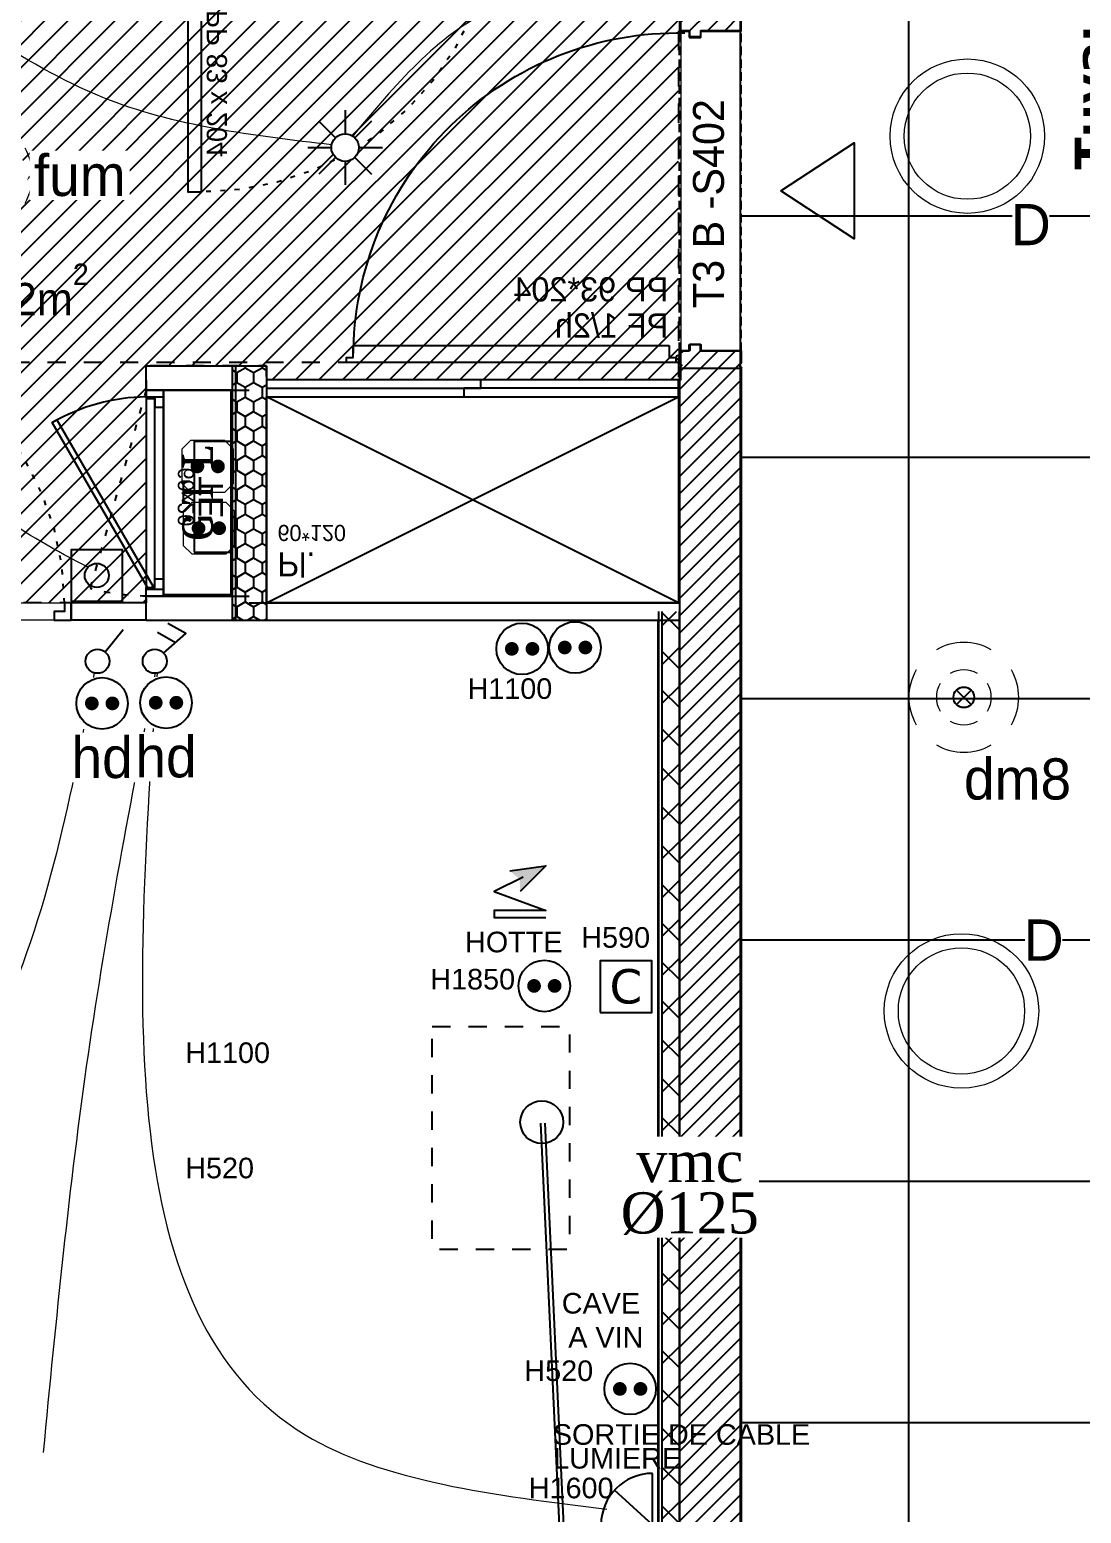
# Model space of a CAD drawing. Header units: centimetres. Extents: x -58072 to 12532, y -30603 to 6224.
# Drawn here: x 8853.5 to 9159.9, y 2579.3 to 3011.4 of the extents above; entities that cross this region are included whole.
import ezdxf
from ezdxf.enums import TextEntityAlignment as Align

# ---------------------------------------------------------------- set-up
doc = ezdxf.new("R2010")
doc.units = ezdxf.units.CM
for name, pattern in [('ISO-03', [1.5, 0.6, -0.9]), ('prlm_gaz', [36, 24, -3, 0, -3, 0, -3, 0, -3]), ('Style de ligne -13', [0.147638, 0.098425, -0.049213]), ('Style de ligne -18', [0.164042, 0.054681, -0.109361]), ('Style de ligne -5', [0.20828, 0.069425, -0.138855]), ('VW-01', [0.41656, 0.20828, -0.20828])]:
    doc.linetypes.add(name, pattern=pattern)
for name, color, linetype in [('B Aménagement intérieur', 252, 'Continuous'), ('B Faux plafonds', 252, 'Continuous'), ('B Faux plafonds_Hatch', 9, 'Continuous'), ('B GÈnÈral_Hatch', 252, 'Continuous'), ('B Général', 252, 'Continuous'), ('C ANNOTATIONS-prestations', 252, 'Continuous'), ('C ANNOTATIONS-prestations_Hatch', 252, 'Continuous'), ('C ANNOTATIONS-texte', 252, 'Continuous'), ('C ANNOTATIONS-textes-numérotation gaine', 252, 'ISO-03'), ('D SURFACES-shab', 252, 'Continuous'), ('F REMPLISSAGE-TE', 252, 'Continuous'), ('F REMPLISSAGE-TE_Hatch', 252, 'Continuous'), ('prlm-MOD-EL', 190, 'Continuous'), ('prlm-VMC', 93, 'Continuous')]:
    doc.layers.add(name, color=color, linetype=linetype)
for name, color, linetype, lineweight in [('prlm-ELEC-CFO', 1, 'Continuous', 25), ('prlm-ELEC-SSI', 6, 'Continuous', 25), ('prlm-GAZ', 2, 'Continuous', 25)]:
    doc.layers.add(name, color=color, linetype=linetype, lineweight=lineweight)
doc.styles.add('Arial', font='arial.ttf', dxfattribs={"height": 12})
doc.styles.add('Eurostile', font='Eurosti.TTF')
doc.styles.add('Eurostile (bold)', font='Eurostib.TTF')
doc.styles.add('prlm-elec-cfo', font='comic.ttf', dxfattribs={"height": 12})
doc.styles.add('prlm-elec-ssi', font='comic.ttf', dxfattribs={"height": 12})
doc.styles.add('prlm-mod', font='cambriaz.ttf', dxfattribs={"height": 18})
doc.styles.add('prlm-vmc', font='pala.ttf', dxfattribs={"height": 14})
doc.styles.get("Standard").update_dxf_attribs({"font": 'isocp.shx', "height": 12})
pattern_1 = [(45, (0, 0), (2.4253472, -2.6458333), [])]
pattern_2 = [(-90, (-81.019, 107.5736), (2.4602994, -4.2613636), [2.840909, -5.6818181]), (30, (-81.019, 107.5736), (2.4602994, 4.2613636), [2.840909, -5.6818181]), (-30, (-76.0983, 104.7327), (4.9205988, -9e-09), [2.840909, -5.6818181])]

# ---------------------------------------------------------------- blocks, each defined once
blk = doc.blocks.new('B 60.PP 93_204 PF1_2h mur20')
at = {"layer": 'B GÈnÈral_Hatch', "linetype": 'Continuous'}
h = blk.add_hatch(dxfattribs=at)
h.set_pattern_fill('50_BETON', color=256, style=0, pattern_type=2)
h.set_pattern_definition(pattern_1)
edge = h.paths.add_edge_path()
edge.add_line((-51.6, -8.95), (-50.94, -8.37))
edge.add_line((-50.94, -8.37), (-50.93, -8.36))
edge.add_arc((-50.79, -8.52), 0.2, 48.9909, 131.0091, ccw=False)
edge.add_line((-50.66, -8.36), (-50.65, -8.37))
edge.add_line((-50.65, -8.37), (-50.1, -8.86))
edge.add_line((-50.1, -8.86), (-50.1, -8.86))
edge.add_arc((-50.06, -8.82), 0.05, 228.9909, 270)
edge.add_line((-50.06, -8.87), (-50.06, -8.87))
edge.add_line((-50.06, -8.87), (-46.7, -8.87))
edge.add_line((-46.7, -8.87), (-46.69, -8.87))
edge.add_arc((-46.69, -8.83), 0.0435, 270, 360)
edge.add_line((-46.65, -8.83), (-46.65, 2.7))
edge.add_arc((-46.48, 2.7), 0.174, 90, 180, ccw=False)
edge.add_line((-46.48, 2.87), (-46.45, 2.87))
edge.add_line((-46.45, 2.87), (-44.9, 2.87))
edge.add_line((-44.9, 2.87), (-44.89, 2.87))
edge.add_arc((-44.89, 2.91), 0.0435, 270, 360)
edge.add_line((-44.85, 2.91), (-44.85, 5.96))
edge.add_arc((-44.89, 5.96), 0.0435, 0, 90)
edge.add_line((-44.89, 6), (-44.9, 6))
edge.add_line((-44.9, 6), (-46.45, 6))
edge.add_line((-46.45, 6), (-46.48, 6))
edge.add_arc((-46.48, 6.17), 0.174, 180, 270, ccw=False)
edge.add_line((-46.65, 6.17), (-46.65, 8.83))
edge.add_arc((-46.69, 8.83), 0.0435, 0, 90)
edge.add_line((-46.69, 8.87), (-46.7, 8.87))
edge.add_line((-46.7, 8.87), (-50.06, 8.87))
edge.add_line((-50.06, 8.87), (-50.06, 8.87))
edge.add_arc((-50.06, 8.82), 0.05, 90, 131.0091)
edge.add_line((-50.1, 8.86), (-50.1, 8.86))
edge.add_line((-50.1, 8.86), (-50.65, 8.37))
edge.add_line((-50.65, 8.37), (-50.66, 8.37))
edge.add_arc((-50.79, 8.52), 0.2, 233.0967, 311.0091, ccw=False)
edge.add_line((-50.91, 8.36), (-50.92, 8.36))
edge.add_line((-50.92, 8.36), (-51.44, 8.81))
edge.add_line((-51.44, 8.81), (-51.44, 8.81))
edge.add_line((-51.44, 8.81), (-51.6, 8.95))
edge.add_line((-51.6, 8.95), (-51.6, -8.95))
h = blk.add_hatch(dxfattribs=at)
h.set_pattern_fill('50_BETON', color=256, style=0, pattern_type=2)
h.set_pattern_definition(pattern_1)
edge = h.paths.add_edge_path()
edge.add_line((51.6, -8.95), (50.94, -8.37))
edge.add_line((50.94, -8.37), (50.93, -8.36))
edge.add_arc((50.79, -8.52), 0.2, 48.9909, 131.0091)
edge.add_line((50.66, -8.36), (50.65, -8.37))
edge.add_line((50.65, -8.37), (50.1, -8.86))
edge.add_line((50.1, -8.86), (50.1, -8.86))
edge.add_arc((50.06, -8.82), 0.05, 270, 311.0091, ccw=False)
edge.add_line((50.06, -8.87), (50.06, -8.87))
edge.add_line((50.06, -8.87), (46.7, -8.87))
edge.add_line((46.7, -8.87), (46.69, -8.87))
edge.add_arc((46.69, -8.83), 0.0435, 180, 270, ccw=False)
edge.add_line((46.65, -8.83), (46.65, 2.7))
edge.add_arc((46.48, 2.7), 0.174, 0, 90)
edge.add_line((46.48, 2.87), (46.45, 2.87))
edge.add_line((46.45, 2.87), (44.9, 2.87))
edge.add_line((44.9, 2.87), (44.89, 2.87))
edge.add_arc((44.89, 2.91), 0.0435, 180, 270, ccw=False)
edge.add_line((44.85, 2.91), (44.85, 5.96))
edge.add_arc((44.89, 5.96), 0.0435, 90, 180, ccw=False)
edge.add_line((44.89, 6), (44.9, 6))
edge.add_line((44.9, 6), (46.45, 6))
edge.add_line((46.45, 6), (46.48, 6))
edge.add_arc((46.48, 6.17), 0.174, 270, 360)
edge.add_line((46.65, 6.17), (46.65, 8.83))
edge.add_arc((46.69, 8.83), 0.0435, 90, 180, ccw=False)
edge.add_line((46.69, 8.87), (46.7, 8.87))
edge.add_line((46.7, 8.87), (50.06, 8.87))
edge.add_line((50.06, 8.87), (50.06, 8.87))
edge.add_arc((50.06, 8.82), 0.05, 48.9909, 90, ccw=False)
edge.add_line((50.1, 8.86), (50.1, 8.86))
edge.add_line((50.1, 8.86), (50.65, 8.37))
edge.add_line((50.65, 8.37), (50.66, 8.37))
edge.add_arc((50.79, 8.52), 0.2, 228.9909, 306.9033)
edge.add_line((50.91, 8.36), (50.92, 8.36))
edge.add_line((50.92, 8.36), (51.44, 8.81))
edge.add_line((51.44, 8.81), (51.44, 8.81))
edge.add_line((51.44, 8.81), (51.6, 8.95))
edge.add_line((51.6, 8.95), (51.6, -8.95))
at = {"layer": 'B Général', "linetype": 'Style de ligne -13', "ltscale": 25.4}
for p, q in [((46.7, 9), (-46.7, 9)), ((46.7, -9), (-46.7, -9))]:
    blk.add_line(p, q, dxfattribs=at)
at = {"layer": 'B Général', "linetype": 'Continuous', "flags": 128}
for points in [[(45, 12), (48.5, 12), (48.5, 10), (50, 10), (50.01, 106), (48.51, 106), (48.51, 104), (45.01, 104)], [(0, -20.5), (-14, -41.85), (14, -41.85)]]:
    blk.add_lwpolyline(points, close=True, dxfattribs=at)
for points in [[(-46.5, 8.83), (-46.5, 6.17, 0.414214), (-46.46, 6.13), (-46.45, 6.13), (-44.9, 6.13), (-44.87, 6.13, -0.414214), (-44.7, 5.96), (-44.7, 2.91, -0.414214), (-44.87, 2.74), (-44.9, 2.74), (-46.45, 2.74), (-46.46, 2.74, 0.414214), (-46.5, 2.7), (-46.5, -8.83, -0.414214), (-46.67, -9), (-46.7, -9), (-50.06, -9), (-50.07, -9, -0.18087), (-50.2, -8.95), (-50.2, -8.95), (-50.76, -8.47), (-50.76, -8.46, 0.373975), (-50.83, -8.46), (-50.83, -8.47), (-51.49, -9.04), (-51.6, -8.95), (-50.94, -8.37), (-50.93, -8.36, -0.373975), (-50.66, -8.36), (-50.65, -8.37), (-50.1, -8.86), (-50.1, -8.86, 0.18087), (-50.06, -8.87), (-50.06, -8.87), (-46.7, -8.87), (-46.69, -8.87, 0.414214), (-46.65, -8.83), (-46.65, 2.7, -0.414214), (-46.48, 2.87), (-46.45, 2.87), (-44.9, 2.87), (-44.89, 2.87, 0.414214), (-44.85, 2.91), (-44.85, 5.96, 0.414214), (-44.89, 6), (-44.9, 6), (-46.45, 6), (-46.48, 6, -0.414214), (-46.65, 6.17), (-46.65, 8.83, 0.414214), (-46.69, 8.87), (-46.7, 8.87), (-50.06, 8.87), (-50.06, 8.87, 0.18087), (-50.1, 8.86), (-50.1, 8.86), (-50.65, 8.37), (-50.66, 8.37, -0.353689), (-50.91, 8.36), (-50.92, 8.36), (-51.44, 8.81), (-51.44, 8.81), (-51.6, 8.95), (-51.49, 9.04), (-50.88, 8.51, 0.385556), (-50.77, 8.46), (-50.76, 8.47), (-50.2, 8.95), (-50.2, 8.95, -0.18087), (-50.07, 9), (-50.06, 9), (-46.7, 9), (-46.67, 9, -0.414214)], [(46.5, 8.83), (46.5, 6.17, -0.414214), (46.46, 6.13), (46.45, 6.13), (44.9, 6.13), (44.87, 6.13, 0.414214), (44.7, 5.96), (44.7, 2.91, 0.414214), (44.87, 2.74), (44.9, 2.74), (46.45, 2.74), (46.46, 2.74, -0.414214), (46.5, 2.7), (46.5, -8.83, 0.414214), (46.67, -9), (46.7, -9), (50.06, -9), (50.07, -9, 0.18087), (50.2, -8.95), (50.2, -8.95), (50.76, -8.47), (50.76, -8.46, -0.373975), (50.83, -8.46), (50.83, -8.47), (51.49, -9.04), (51.6, -8.95), (50.94, -8.37), (50.93, -8.36, 0.373975), (50.66, -8.36), (50.65, -8.37), (50.1, -8.86), (50.1, -8.86, -0.18087), (50.06, -8.87), (50.06, -8.87), (46.7, -8.87), (46.69, -8.87, -0.414214), (46.65, -8.83), (46.65, 2.7, 0.414214), (46.48, 2.87), (46.45, 2.87), (44.9, 2.87), (44.89, 2.87, -0.414214), (44.85, 2.91), (44.85, 5.96, -0.414214), (44.89, 6), (44.9, 6), (46.45, 6), (46.48, 6, 0.414214), (46.65, 6.17), (46.65, 8.83, -0.414214), (46.69, 8.87), (46.7, 8.87), (50.06, 8.87), (50.06, 8.87, -0.18087), (50.1, 8.86), (50.1, 8.86), (50.65, 8.37), (50.66, 8.37, 0.353689), (50.91, 8.36), (50.92, 8.36), (51.44, 8.81), (51.44, 8.81), (51.6, 8.95), (51.49, 9.04), (50.88, 8.51, -0.385556), (50.77, 8.46), (50.76, 8.47), (50.2, 8.95), (50.2, 8.95, 0.18087), (50.07, 9), (50.06, 9), (46.7, 9), (46.67, 9, 0.414214)]]:
    blk.add_lwpolyline(points, format="xyb", close=True, dxfattribs=at)
at = {"layer": 'B Général', "linetype": 'Continuous'}
blk.add_circle((48.5, 9.5), 0.5, dxfattribs=at)
blk.add_arc((48.5, 9.5), 94.5, 90, 181.2323, dxfattribs=at)
at = {"layer": 'C ANNOTATIONS-prestations', "insert": (25.17, 12.23), "char_height": 7.056, "attachment_point": 1, "rotation": 90, "line_spacing_factor": 0.894578, "style": 'Eurostile'}
blk.add_mtext('PP 93*204\\PPF 1/2h\\P', dxfattribs=at)
blk = doc.blocks.new('B 60.Groupe-42-1')
at = {"layer": 'B Général', "linetype": 'VW-01', "ltscale": 25.4, "flags": 128}
blk.add_lwpolyline([(8970.8, 2721.15), (9010.8, 2721.15), (9010.8, 2656.15), (8970.8, 2656.15)], close=True, dxfattribs=at)
blk = doc.blocks.new('xi.gtl')
at = {"layer": 'prlm-MOD-EL', "color": 0}
for points in [[(2.8, 22.99), (2.02, 24.35), (50.51, 52.34), (51.28, 50.98)], [(0, 25), (2.02, 25), (2.02, 20), (0, 20)], [(60, 25), (57.98, 25), (57.98, 20), (60, 20)], [(0, 20), (60, 20), (60, 0), (0, 0)]]:
    blk.add_lwpolyline(points, close=True, dxfattribs=at)
blk.add_arc((2.02, 24.35), 55.99, 0.6678, 30, dxfattribs=at)
at = {"layer": 'prlm-MOD-EL', "color": 0, "style": 'prlm-mod', "flags": 8}
blk.add_attdef('GTL', text='', height=9, dxfattribs=at).set_placement((30, 10), align=Align.MIDDLE_CENTER)
blk = doc.blocks.new('xi.vmcd125')
at = {"layer": 'prlm-VMC', "color": 0, "linetype": 'ByBlock', "lineweight": -2, "insert": (0, 0), "char_height": 12, "width": 37.8475, "attachment_point": 2, "line_spacing_factor": 0.75, "style": 'prlm-vmc', "bg_fill": 3, "box_fill_scale": 1.1, "bg_fill_color": 256, "bg_fill_transparency": 0}
blk.add_mtext('vmc\\P%%C125', dxfattribs=at)
blk = doc.blocks.new('xi.SPOT')
at = {"color": 0, "lineweight": 5}
blk.add_wipeout([(-4, 0), (-2.83, -2.83), (0, -4), (2.83, -2.83), (4, 0), (2.83, 2.83), (0, 4), (-2.83, 2.83)], dxfattribs=at).dxf.layer = 'prlm-ELEC-CFO'
at = {"layer": 'prlm-ELEC-CFO', "color": 0, "linetype": 'ByBlock', "lineweight": -2, "flags": 128}
for points in [[(0, 10.88), (0, 4)], [(-7.69, 7.69), (-2.83, 2.83)], [(7.69, 7.69), (2.83, 2.83)], [(-10.88, 0), (-4, 0)], [(4, 0), (10.88, 0)], [(-2.83, -2.83), (-7.69, -7.69)], [(0, -4), (0, -10.88)], [(2.83, -2.83), (7.69, -7.69)]]:
    blk.add_lwpolyline(points, dxfattribs=at)
at = {"layer": 'prlm-ELEC-CFO', "color": 0, "linetype": 'ByBlock', "lineweight": -2}
blk.add_circle((0, 0), 4, dxfattribs=at)
blk = doc.blocks.new('xi.BP')
at = {"layer": 'prlm-ELEC-CFO', "color": 0, "flags": 128}
blk.add_lwpolyline([(-7.5, -7.5), (7.5, -7.5), (7.5, 7.5), (-7.5, 7.5)], close=True, dxfattribs=at)
at = {"layer": 'prlm-ELEC-CFO', "color": 0}
blk.add_circle((0, 0), 3.5, dxfattribs=at)
blk = doc.blocks.new('xi.FUM')
at = {"color": 0}
blk.add_wipeout([(-10.61, -10.61), (-15, 0), (-10.61, 10.61), (0, 15), (10.61, 10.61), (15, 0), (10.61, -10.61), (0, -15)], dxfattribs=at).dxf.layer = 'prlm-ELEC-SSI'
at = {"layer": 'prlm-ELEC-SSI', "color": 0}
for points in [[(-2.12, 2.12), (2.12, -2.12)], [(2.12, 2.12), (-2.12, -2.12)]]:
    blk.add_lwpolyline(points, dxfattribs=at)
blk.add_circle((0, 0), 3, dxfattribs=at)
at = {"layer": 'prlm-ELEC-SSI', "color": 0, "lineweight": 13}
for radius, start, end in [(16, 60, 120), (16, 150, 210), (8, 60, 120), (16, 330, 30), (8, 150, 210), (8, 330, 30), (8, 240, 300), (16, 240, 300)]:
    blk.add_arc((0, 0), radius, start, end, dxfattribs=at)
blk = doc.blocks.new('xi.PCGTL')
at = {"layer": 'prlm-ELEC-CFO', "color": 0, "lineweight": 0}
blk.add_lwpolyline([(-7.5, -5), (-5, -7.5), (5, -7.5), (7.5, -5), (7.5, 5), (5, 7.5), (-5, 7.5), (-7.5, 5)], close=True, dxfattribs=at)
at = {"layer": 'prlm-ELEC-CFO', "color": 0, "linetype": 'ByBlock', "lineweight": 5, "const_width": 2}
for points in [[(-4, 0, 1), (-2, 0, 1)], [(2, 0, 1), (4, 0, 1)]]:
    blk.add_lwpolyline(points, format="xyb", close=True, dxfattribs=at)
blk = doc.blocks.new('xi.ECAP')
at = {"color": 0}
blk.add_wipeout([(-15, 0), (-10.13, 11.06), (0, 15), (10.13, 11.06), (15, 0)], dxfattribs=at).dxf.layer = 'prlm-ELEC-CFO'
at = {"layer": 'prlm-ELEC-CFO', "color": 0, "linetype": 'ByBlock', "lineweight": -2, "flags": 128}
blk.add_lwpolyline([(15, 0, 1), (-15, 0)], format="xyb", close=True, dxfattribs=at)
at = {"layer": 'prlm-ELEC-CFO', "color": 0}
blk.add_lwpolyline([(-10.13, 11.06), (0, 0), (10.13, 11.06)], dxfattribs=at)
blk = doc.blocks.new('xi.SA')
at = {"layer": 'prlm-ELEC-CFO', "color": 0}
blk.add_lwpolyline([(0.2, -1.28), (5.5, 5.28)], dxfattribs=at)
blk.add_circle((-2, -4), 3.5, dxfattribs=at)
blk = doc.blocks.new('xi.DA')
at = {"layer": 'prlm-ELEC-CFO', "color": 0}
for points in [[(4.05, 1.39), (-1.17, 4.34)], [(0.61, -1.67), (7.04, 4.05), (1.81, 7.01)]]:
    blk.add_lwpolyline(points, dxfattribs=at)
blk.add_circle((-2, -4), 3.5, dxfattribs=at)
blk = doc.blocks.new('xi.PCHD')
at = {"color": 0, "lineweight": 5}
blk.add_wipeout([(-7.5, -7.5), (7.5, -7.5), (7.5, 7.5), (-7.5, 7.5)], dxfattribs=at).dxf.layer = 'prlm-ELEC-CFO'
at = {"layer": 'prlm-ELEC-CFO', "color": 0, "linetype": 'ByBlock', "lineweight": 5, "const_width": 2}
for points in [[(-4, 0, 1), (-2, 0, 1)], [(2, 0, 1), (4, 0, 1)]]:
    blk.add_lwpolyline(points, format="xyb", close=True, dxfattribs=at)
at = {"layer": 'prlm-ELEC-CFO', "color": 0, "linetype": 'ByBlock', "lineweight": -2}
blk.add_circle((0, 0), 7.5, dxfattribs=at)
blk = doc.blocks.new('xi.PCHT')
at = {"color": 0, "lineweight": 5}
blk.add_wipeout([(-7.5, -7.5), (7.5, -7.5), (7.5, 7.5), (-7.5, 7.5)], dxfattribs=at).dxf.layer = 'prlm-ELEC-CFO'
at = {"layer": 'prlm-ELEC-CFO', "color": 0, "linetype": 'ByBlock', "lineweight": 5, "const_width": 2}
for points in [[(-4, 0, 1), (-2, 0, 1)], [(2, 0, 1), (4, 0, 1)]]:
    blk.add_lwpolyline(points, format="xyb", close=True, dxfattribs=at)
at = {"layer": 'prlm-ELEC-CFO', "color": 0, "linetype": 'ByBlock', "lineweight": -2}
blk.add_circle((0, 0), 7.5, dxfattribs=at)
blk = doc.blocks.new('xi.PC')
at = {"color": 0, "lineweight": 5}
blk.add_wipeout([(-7.5, -7.5), (7.5, -7.5), (7.5, 7.5), (-7.5, 7.5)], dxfattribs=at).dxf.layer = 'prlm-ELEC-CFO'
at = {"layer": 'prlm-ELEC-CFO', "color": 0, "linetype": 'ByBlock', "lineweight": 5, "const_width": 2}
for points in [[(-4, 0, 1), (-2, 0, 1)], [(2, 0, 1), (4, 0, 1)]]:
    blk.add_lwpolyline(points, format="xyb", close=True, dxfattribs=at)
at = {"layer": 'prlm-ELEC-CFO', "color": 0, "linetype": 'ByBlock', "lineweight": -2}
blk.add_circle((0, 0), 7.5, dxfattribs=at)
blk = doc.blocks.new('xi.SF32')
at = {"layer": 'prlm-ELEC-CFO', "color": 0, "flags": 128}
blk.add_lwpolyline([(-7.5, -7.5), (7.5, -7.5), (7.5, 7.5), (-7.5, 7.5)], close=True, dxfattribs=at)
at = {"layer": 'prlm-ELEC-CFO', "color": 0, "linetype": 'ByBlock', "insert": (0, 0), "char_height": 10, "width": 11.36, "attachment_point": 5}
blk.add_mtext('{\\fVerdana|b0|i0|c0|p34;C}', dxfattribs=at)
blk = doc.blocks.new('xi.hot')
at = {"layer": 'prlm-ELEC-CFO', "lineweight": 5}
blk.add_hatch(color=0, dxfattribs=at).paths.add_polyline_path([(-3, 6), (-0.1, 3.7), (0, 0), (7.5, 7.5)])
at = {"layer": 'prlm-ELEC-CFO', "color": 0}
for points in [[(-3, 6), (7.5, 7.5), (0, 0)], [(0.95, 4.23), (-7.5, 0), (7.5, -5.5), (-7.5, -5.5), (-7.5, -7.5), (7.5, -7.5)]]:
    blk.add_lwpolyline(points, dxfattribs=at)
blk = doc.blocks.new('xi.lumD')
at = {"layer": 'prlm-ELEC-CFO', "color": 0, "linetype": 'ByBlock', "lineweight": 13}
for radius in [22.49, 18.39]:
    blk.add_circle((0, 0), radius, dxfattribs=at)
blk = doc.blocks.new('xi.dm8')
at = {"layer": 'prlm-ELEC-CFO', "color": 0}
for points in [[(-2.12, 2.12), (2.12, -2.12)], [(2.12, 2.12), (-2.12, -2.12)]]:
    blk.add_lwpolyline(points, dxfattribs=at)
blk.add_circle((0, 0), 3, dxfattribs=at)
at = {"layer": 'prlm-ELEC-CFO', "color": 0, "lineweight": 13}
for radius, start, end in [(16, 60, 120), (16, 150, 210), (8, 60, 120), (16, 330, 30), (8, 150, 210), (8, 330, 30), (8, 240, 300), (16, 240, 300)]:
    blk.add_arc((0, 0), radius, start, end, dxfattribs=at)
blk = doc.blocks.new('B 60.PP 80')
at = {"layer": 'B Général', "flags": 128}
blk.add_lwpolyline([(-43, 2.5), (-43, 85.5), (-39, 85.5), (-39, 2.5)], close=True, dxfattribs=at)
at = {"layer": 'B Général', "linetype": 'Style de ligne -18', "ltscale": 25.4, "flags": 128}
blk.add_lwpolyline([(46, 2.5), (45.27, 13.33), (43.1, 23.98), (39.53, 34.26), (34.61, 44), (28.44, 53.03), (21.1, 61.19), (12.74, 68.35), (3.5, 74.38), (-6.47, 79.18), (-17, 82.67), (-27.91, 84.79), (-39, 85.5)], dxfattribs=at)
at = {"layer": 'B Général', "linetype": 'Continuous', "flags": 128}
for points in [[(-45, 2.5), (-43, 2.5), (-43, 0), (-40, 0), (-40, -2.5), (-45, -2.5)], [(48, 2.5), (46, 2.5), (46, 0), (43, 0), (43, -2.5), (48, -2.5), (48, -2.5), (48, -2.5), (48, 1.79), (48, 1.79)]]:
    blk.add_lwpolyline(points, close=True, dxfattribs=at)
at = {"layer": 'C ANNOTATIONS-prestations', "insert": (-37.5, 32.5), "char_height": 5.8796, "attachment_point": 1, "rotation": 90, "line_spacing_factor": 0.894578, "style": 'Eurostile'}
blk.add_mtext('PP 83 x 204', dxfattribs=at)
blk = doc.blocks.new('B 60.Groupe-1')
at = {"layer": 'B Général', "flags": 128}
for points in [[(-31.46, -5.77), (-31.46, -0.77), (-28.96, -0.77), (-28.96, -3.27), (-26.46, -3.27), (-26.46, -5.77)], [(26.04, -0.77), (26.04, -3.27), (-28.96, -3.27), (-28.96, -0.77)], [(28.54, -5.77), (28.54, -0.77), (26.04, -0.77), (26.04, -3.27), (23.54, -3.27), (23.54, -5.77)]]:
    blk.add_lwpolyline(points, close=True, dxfattribs=at)
blk = doc.blocks.new('B 60.TE')
at = {"layer": 'B Général', "linetype": 'Style de ligne -5', "ltscale": 25.4}
blk.add_line((-31.46, -0.77), (26.39, 15.56), dxfattribs=at)
at = {"layer": 'B Général', "flags": 128}
for points in [[(28.54, -5.77), (28.54, -25.77), (-31.46, -25.77), (-31.46, -5.77)], [(15.79, -14.77), (15.79, -25.77), (-16.46, -25.77), (-16.46, -14.77)]]:
    blk.add_lwpolyline(points, close=True, dxfattribs=at)
at = {"layer": 'B Général', "linetype": 'Style de ligne -5', "ltscale": 25.4}
blk.add_arc((-34.54, -0.77), 63.08, 359.9968, 14.9984, dxfattribs=at)
at = {"layer": 'B Général'}
blk.add_blockref('B 60.Groupe-1', (0, 0), dxfattribs=at)
at = {"layer": 'B Général', "insert": (-0.34, -16.08), "char_height": 7.056, "width": 32.25, "attachment_point": 2, "line_spacing_factor": 0.894578, "style": 'Eurostile'}
blk.add_mtext('TE ', dxfattribs=at)
at = {"layer": 'C ANNOTATIONS-prestations', "insert": (-0.34, -14.77), "char_height": 4.704, "width": 32.25, "attachment_point": 8, "line_spacing_factor": 0.894578, "style": 'Eurostile'}
blk.add_mtext('60x20', dxfattribs=at)
blk = doc.blocks.new('B 60.Placard 60.120')
at = {"layer": 'B Général', "linetype": 'Continuous'}
for p, q in [((60, 29.81), (-60, -30.19)), ((-60, 29.81), (60, -30.19))]:
    blk.add_line(p, q, dxfattribs=at)
at = {"layer": 'B Général', "linetype": 'Continuous', "flags": 128}
blk.add_lwpolyline([(60, -30.19), (60, 29.81), (-60, 29.81), (-60, -30.19)], dxfattribs=at)
for points in [[(60, -30.19), (60, -35.19), (-60, -35.19), (-60, -30.19)], [(60, -30.19), (60, -32.69), (-2.5, -32.69), (-2.5, -30.19)], [(2.5, -32.69), (2.5, -35.19), (-60, -35.19), (-60, -32.69)]]:
    blk.add_lwpolyline(points, close=True, dxfattribs=at)
at = {"layer": 'B Général', "insert": (-56.76, 22.09), "char_height": 7.056, "attachment_point": 1, "line_spacing_factor": 0.894578, "style": 'Eurostile'}
blk.add_mtext('Pl.', dxfattribs=at)
at = {"layer": 'C ANNOTATIONS-prestations', "insert": (-56.76, 9.4), "char_height": 4.704, "attachment_point": 4, "line_spacing_factor": 0.894578, "style": 'Eurostile'}
blk.add_mtext('60*120', dxfattribs=at)

msp = doc.modelspace()

# ---------------------------------------------------------------- hatches: boundary and pattern name
at = {"layer": 'B Faux plafonds_Hatch', "linetype": 'Continuous'}
h = msp.add_hatch(dxfattribs=at)
h.set_pattern_fill('F_P__SOFFITE', color=256, style=0, pattern_type=2)
h.set_pattern_definition([(45, (0, 0.2205), (-3.5277778, 3.3072917), [])])
h.paths.add_polyline_path([(8892.629, 3252.389), (8892.629, 3182.389), (9042.484, 3182.389), (9042.484, 2909.491), (8922.484, 2909.491), (8922.484, 2913.491), (8887.484, 2913.491), (8887.484, 2844.491), (8772.643, 2844.491), (8772.643, 3252.389)])
at = {"layer": 'B GÈnÈral_Hatch', "linetype": 'Continuous'}
h = msp.add_hatch(dxfattribs=at)
h.set_pattern_fill('PSE', color=256, angle=-90, style=0, pattern_type=2)
h.set_pattern_definition(pattern_2)
h.paths.add_polyline_path([(8912.484, 2913.491), (8922.484, 2913.491), (8922.484, 2839.491), (8912.484, 2839.491)])
h = msp.add_hatch(dxfattribs=at)
h.set_pattern_fill('50_BETON', color=256, style=0, pattern_type=2)
h.set_pattern_definition(pattern_1)
h.paths.add_polyline_path([(9042.796, 2340.491), (9060.796, 2340.491), (9060.796, 2912.905), (9042.796, 2912.905)])
h = msp.add_hatch(dxfattribs=at)
h.set_pattern_fill('02_ISOLANT', color=256, angle=90, style=0, pattern_type=2)
h.set_pattern_definition([(135, (0, 0), (-5.656854, -5.656854), []), (225, (0, 0), (-5.656854, 5.656854), [])])
h.paths.add_polyline_path([(9037.796, 2544.15), (9042.796, 2544.15), (9042.796, 2841.991), (9037.796, 2841.991)])
at = {"layer": 'C ANNOTATIONS-prestations_Hatch', "linetype": 'Continuous'}
h = msp.add_hatch(dxfattribs=at)
h.set_pattern_fill('DALETTES TERRASSE 50X50', color=256, scale=1.406016, style=0, pattern_type=2)
h.set_pattern_definition([(0, (9531.354, 4152.3), (4e-15, -70.3008), []), (-90, (9531.354, 4152.3), (70.3008, 0), [])])
h.paths.add_polyline_path([(8944.484, 4282.216), (8944.484, 4137.39), (9060.484, 4137.39), (9060.484, 2350.491), (9190.484, 2350.491), (9190.796, 3716.389), (9189.484, 3716.389), (9189.484, 4137.39), (9812.484, 4137.39), (9812.484, 4152.352), (11301.042, 4152.352), (11301.042, 2971.388), (11431.443, 2971.388), (11431.445, 4152.297), (11431.445, 4282.297)])
at = {"layer": 'F REMPLISSAGE-TE_Hatch', "linetype": 'Continuous'}
h = msp.add_hatch(dxfattribs=at)
h.set_pattern_fill('PSE', color=256, angle=-90, style=0, pattern_type=2)
h.set_pattern_definition(pattern_2)
h.paths.add_polyline_path([(8913.484, 2913.491), (8912.484, 2913.491), (8912.484, 2839.491), (8913.484, 2839.491)])
h = msp.add_hatch(dxfattribs=at)
h.set_pattern_fill('PSE', color=256, angle=-90, style=0, pattern_type=2)
h.set_pattern_definition(pattern_2)
h.paths.add_polyline_path([(8922.484, 2913.491), (8913.484, 2913.491), (8913.484, 2839.491), (8922.484, 2839.491)])

# ---------------------------------------------------------------- linework, layer by layer
at = {"layer": 'B Faux plafonds', "linetype": 'VW-01', "ltscale": 25.4, "flags": 128}
msp.add_lwpolyline([(8892.629, 3252.389), (8892.629, 3182.389), (9042.484, 3182.389), (9042.484, 2909.491), (8922.484, 2909.491), (8922.484, 2913.491), (8887.484, 2913.491), (8887.484, 2844.491), (8772.643, 2844.491), (8772.643, 3252.389)], close=True, dxfattribs=at)
at = {"layer": 'B Général', "linetype": 'Continuous'}
for p, q in [((8887.484, 2913.491), (8917.484, 2913.491)), ((8887.484, 2913.491), (8917.484, 2913.491)), ((8887.484, 2906.491), (8887.484, 2913.491)), ((8912.484, 2913.491), (8912.484, 2839.491)), ((8912.484, 2913.491), (8922.484, 2913.491)), ((8922.484, 2913.491), (8922.484, 2839.491)), ((9042.796, 2912.905), (9042.796, 2350.491)), ((9042.796, 2912.905), (9060.796, 2912.905)), ((9060.796, 2912.905), (9060.796, 2350.491)), ((8887.484, 2906.491), (8917.484, 2906.491)), ((8887.484, 2906.491), (8917.484, 2906.491)), ((8887.484, 2844.491), (8865.643, 2844.491)), ((8865.643, 2844.491), (8865.643, 2839.491)), ((8887.484, 2844.491), (8865.643, 2844.491)), ((8887.484, 2846.491), (8917.484, 2846.491)), ((8887.484, 2846.491), (8917.484, 2846.491)), ((8887.484, 2839.491), (8887.484, 2846.491)), ((8917.484, 2844.491), (9042.484, 2844.491)), ((8917.484, 2844.491), (9042.484, 2844.491)), ((8887.484, 2839.491), (8865.643, 2839.491)), ((8887.484, 2839.491), (8865.643, 2839.491)), ((8887.484, 2839.491), (8917.484, 2839.491)), ((8887.484, 2839.491), (8917.484, 2839.491)), ((8912.484, 2839.491), (8922.484, 2839.491)), ((8917.484, 2839.491), (9042.484, 2839.491)), ((8917.484, 2839.491), (9042.484, 2839.491)), ((9036.796, 2544.15), (9036.796, 2841.991)), ((9036.796, 2544.15), (9036.796, 2841.991)), ((9037.796, 2544.15), (9037.796, 2841.991)), ((9042.796, 2544.15), (9042.796, 2841.991)), ((9042.796, 2544.15), (9042.796, 2841.991))]:
    msp.add_line(p, q, dxfattribs=at)
at = {"layer": 'B Général', "linetype": 'Continuous', "lineweight": 18}
for p, q in [((9042.796, 2912.905), (9042.796, 2350.491)), ((9060.796, 2912.905), (9060.796, 2350.491))]:
    msp.add_line(p, q, dxfattribs=at)
at = {"layer": 'B Général', "linetype": 'VW-01', "ltscale": 25.4, "flags": 128}
msp.add_lwpolyline([(8822.484, 3034.491), (9042.484, 3034.491), (9042.484, 2914.491), (8822.484, 2914.491)], close=True, dxfattribs=at)
at = {"layer": 'C ANNOTATIONS-prestations', "linetype": 'Continuous', "flags": 128}
msp.add_lwpolyline([(8944.484, 4282.216), (8944.484, 4137.39), (9060.484, 4137.39), (9060.484, 2350.491), (9190.484, 2350.491), (9190.796, 3716.389), (9189.484, 3716.389), (9189.484, 4137.39), (9812.484, 4137.39), (9812.484, 4152.352), (11301.042, 4152.352), (11301.042, 2971.388), (11431.443, 2971.388), (11431.445, 4152.297), (11431.445, 4282.297)], close=True, dxfattribs=at)
at = {"layer": 'D SURFACES-shab', "lineweight": 18}
for p, q in [((9036.484, 2839.491), (8772.644, 2839.491)), ((9036.484, 2544.15), (9036.484, 2839.491))]:
    msp.add_line(p, q, dxfattribs=at)
at = {"layer": 'D SURFACES-shab', "lineweight": 18, "flags": 128}
msp.add_lwpolyline([(9043.319, 2909.491), (9043.319, 3047.389), (8772.643, 3047.389), (8772.643, 2844.491), (8887.484, 2844.491), (8887.484, 2913.491), (8922.484, 2913.491), (8922.484, 2844.491), (9042.484, 2844.491), (9042.484, 2909.491)], close=True, dxfattribs=at)
at = {"layer": 'F REMPLISSAGE-TE', "linetype": 'Continuous'}
msp.add_line((8913.484, 2913.491), (8913.484, 2839.491), dxfattribs=at)
msp.add_line((8913.484, 2913.491), (8913.484, 2839.491), dxfattribs=at)
at = {"layer": 'prlm-ELEC-CFO', "lineweight": 25}
msp.add_lwpolyline([(8892.546, 2906.433), (8912.142, 2906.433), (8912.142, 2846.844), (8892.546, 2846.844)], close=True, dxfattribs=at)
at = {"layer": 'prlm-ELEC-CFO', "lineweight": 13}
for points in [[(8870.515, 2854.864), (8832.402, 2890.029), (8835.092, 2907.507)], [(8872.369, 2824.117), (8843.699, 2720.36), (8665.052, 2582.418), (8640.079, 2582.418)], [(8890.099, 2823.994), (8870.558, 2713.039), (8857.466, 2597.026)]]:
    msp.add_spline(points, degree=3, dxfattribs=at)
at = {"layer": 'prlm-VMC', "ltscale": 25}
for p, q in [((9002.333, 2692.938), (9010.112, 2524.782)), ((9003.582, 2692.996), (9011.36, 2524.84))]:
    msp.add_line(p, q, dxfattribs=at)
at = {"layer": 'prlm-VMC'}
msp.add_circle((9002.703, 2693.237), 6.25, dxfattribs=at)

# ---------------------------------------------------------------- block references
at = {"layer": 'B Aménagement intérieur', "xscale": -1, "rotation": 180}
msp.add_blockref('B 60.PP 80', (8942.629, 3049.69), dxfattribs=at)
at = {"layer": 'B Aménagement intérieur'}
msp.add_blockref('B 60.PP 80', (8817.643, 2841.991), dxfattribs=at)
at = {"layer": 'B Général', "xscale": -1}
for name, p, rotation in [('B 60.PP 93_204 PF1_2h mur20', (9051.796, 2964.505), 90), ('B 60.Placard 60.120', (8982.484, 2874.298), 180), ('B 60.TE', (8886.713, 2875.029), 90)]:
    msp.add_blockref(name, p, dxfattribs=dict(at, rotation=rotation))
at = {"layer": 'C ANNOTATIONS-textes-numérotation gaine'}
msp.add_blockref('B 60.Groupe-42-1', (0, 0), dxfattribs=at)
at = {"layer": 'prlm-ELEC-CFO', "rotation": 90}
for p in [(9126.655, 2980.428), (9124.946, 2725.637)]:
    msp.add_blockref('xi.lumD', p, dxfattribs=at)
at = {"layer": 'prlm-ELEC-CFO'}
for name, p in [('xi.PCGTL', (8905.39, 2884.246)), ('xi.PCGTL', (8905.736, 2866.238)), ('xi.BP', (8873.088, 2852.491)), ('xi.SA', (8875.301, 2831.491)), ('xi.DA', (8891.963, 2831.491)), ('xi.dm8', (9125.624, 2816.986)), ('xi.hot', (8996.367, 2760.405)), ('xi.SF32', (9027.21, 2732.731))]:
    msp.add_blockref(name, p, dxfattribs=at)
at = {"layer": 'prlm-MOD-EL', "rotation": 90}
msp.add_blockref('xi.gtl', (8912.484, 2846.491), dxfattribs=at).add_auto_attribs({'GTL': 'G T L'})

# ---------------------------------------------------------------- texts
at = {"layer": 'C ANNOTATIONS-texte', "lineweight": 30, "insert": (9046.761, 2960.792), "char_height": 9, "width": 132.13539, "attachment_point": 2, "rotation": 90, "line_spacing_factor": 0.894578, "style": 'Eurostile (bold)'}
msp.add_mtext('T3{\\fEurostile|b0|i0|c0|p0; }B {\\fEurostile|b0|i0|c0|p0;-S402}', dxfattribs=at)
at = {"layer": 'C ANNOTATIONS-texte', "insert": (8798.984, 2943.335), "char_height": 9.40741, "width": 138.768, "attachment_point": 1, "line_spacing_factor": 0.894578, "style": 'Eurostile'}
msp.add_mtext('entrée 5,2m{\\H0.6667x;\\S2^ ;}', dxfattribs=at)
at = {"layer": 'prlm-ELEC-CFO', "lineweight": 25, "style": 'Arial'}
for s, p in [('HOTTE', (8980.347, 2742.725)), ('H590', (9014.213, 2744.054)), ('H1100', (8898.852, 2710.476)), ('H520', (8898.852, 2676.899)), ('CAVE', (9008.533, 2637.5)), ('A VIN', (9010.41, 2627.603)), ('H520', (8997.641, 2617.849)), ('SORTIE DE CABLE', (9005.934, 2599.28))]:
    msp.add_text(s, height=6, dxfattribs=at).set_placement(p)
at = {"layer": 'prlm-GAZ', "linetype": 'prlm_gaz', "ltscale": 0.8, "insert": (9157.904, 2970.694), "char_height": 10, "width": 247.9039, "attachment_point": 1, "rotation": 90, "style": 'prlm-mod'}
msp.add_mtext('{\\fVerdana|b1|i0|c0|p34;Tuyauterie gaz acier calibre 80}', dxfattribs=at)

# ---------------------------------------------------------------- next in the draw order: block references
at = {"layer": 'prlm-ELEC-CFO'}
msp.add_blockref('xi.SPOT', (8945.411, 2977.096), dxfattribs=at)
at = {"layer": 'prlm-ELEC-CFO', "rotation": 90}
msp.add_blockref('xi.ECAP', (9034.96, 2575.958), dxfattribs=at)
at = {"layer": 'prlm-VMC'}
msp.add_blockref('xi.vmcd125', (9045.814, 2687.833), dxfattribs=at)

# ---------------------------------------------------------------- next in the draw order: texts
at = {"layer": 'prlm-ELEC-CFO', "lineweight": 20, "char_height": 12, "attachment_point": 2, "line_spacing_factor": 0.8, "style": 'prlm-elec-cfo', "bg_fill": 3, "box_fill_scale": 0.95, "bg_fill_color": 256, "bg_fill_transparency": 0}
for s, insert in [('D', (9145.158, 2960.672)), ('dm8', (9141.27, 2799.221)), ('D', (9148.893, 2752.287))]:
    msp.add_mtext(s, dxfattribs=dict(at, insert=insert))

# ---------------------------------------------------------------- next in the draw order: linework, layer by layer
at = {"layer": 'prlm-ELEC-CFO', "lineweight": 13}
for points in [[(9031.035, 3024.563), (8988.285, 3017.201), (8947.627, 2980.426)], [(8941.494, 2977.908), (8874.841, 2991.718), (8840.359, 3010.046)], [(8890.632, 2824.055), (8933.792, 2602.197), (9021.633, 2580.534)]]:
    msp.add_spline(points, degree=3, dxfattribs=at)

# ---------------------------------------------------------------- next in the draw order: texts
at = {"layer": 'prlm-ELEC-CFO', "lineweight": 25, "style": 'Arial'}
for s, p in [('LUMIERE', (9006.028, 2592.353)), ('H1600', (8998.916, 2583.698))]:
    msp.add_text(s, height=6, dxfattribs=at).set_placement(p)

# ---------------------------------------------------------------- next in the draw order: block references
at = {"layer": 'prlm-ELEC-CFO'}
for name, p in [('xi.PCHT', (8996.978, 2831.11)), ('xi.PCHD', (8874.641, 2815.22)), ('xi.PCHT', (9003.449, 2732.931)), ('xi.PC', (9028.449, 2615.554))]:
    msp.add_blockref(name, p, dxfattribs=at)
at = {"layer": 'prlm-ELEC-SSI'}
msp.add_blockref('xi.FUM', (8838.33, 2968.924), dxfattribs=at)

# ---------------------------------------------------------------- next in the draw order: block references
at = {"layer": 'prlm-ELEC-CFO'}
msp.add_blockref('xi.PC', (9012.394, 2831.491), dxfattribs=at)

# ---------------------------------------------------------------- next in the draw order: texts
at = {"layer": 'prlm-ELEC-CFO', "lineweight": 25, "style": 'Arial'}
msp.add_text('H1850', height=6, dxfattribs=at).set_placement((8970.235, 2731.901))
at = {"layer": 'prlm-ELEC-CFO', "lineweight": 20, "insert": (8874.641, 2799.387), "char_height": 12, "attachment_point": 5, "line_spacing_factor": 0.8, "style": 'prlm-elec-cfo', "bg_fill": 3, "box_fill_scale": 1.1, "bg_fill_color": 256, "bg_fill_transparency": 0}
msp.add_mtext('hd', dxfattribs=at)
at = {"layer": 'prlm-ELEC-SSI', "lineweight": 20, "insert": (8868.138, 2968.924), "char_height": 12, "attachment_point": 5, "line_spacing_factor": 0.8, "style": 'prlm-elec-ssi', "bg_fill": 3, "box_fill_scale": 1.1, "bg_fill_color": 256, "bg_fill_transparency": 0}
msp.add_mtext('fum', dxfattribs=at)

# ---------------------------------------------------------------- next in the draw order: block references
at = {"layer": 'prlm-ELEC-CFO'}
msp.add_blockref('xi.PCHD', (8893.26, 2815.42), dxfattribs=at)

# ---------------------------------------------------------------- next in the draw order: texts
at = {"layer": 'prlm-ELEC-CFO', "lineweight": 25, "style": 'Arial'}
msp.add_text('H1100', height=6, dxfattribs=at).set_placement((8981.07, 2816.532))

# ---------------------------------------------------------------- next in the draw order: texts
at = {"layer": 'prlm-ELEC-CFO', "lineweight": 20, "insert": (8893.26, 2799.588), "char_height": 12, "attachment_point": 5, "line_spacing_factor": 0.8, "style": 'prlm-elec-cfo', "bg_fill": 3, "box_fill_scale": 1.1, "bg_fill_color": 256, "bg_fill_transparency": 0}
msp.add_mtext('hd', dxfattribs=at)

doc.saveas('drawing.dxf')
